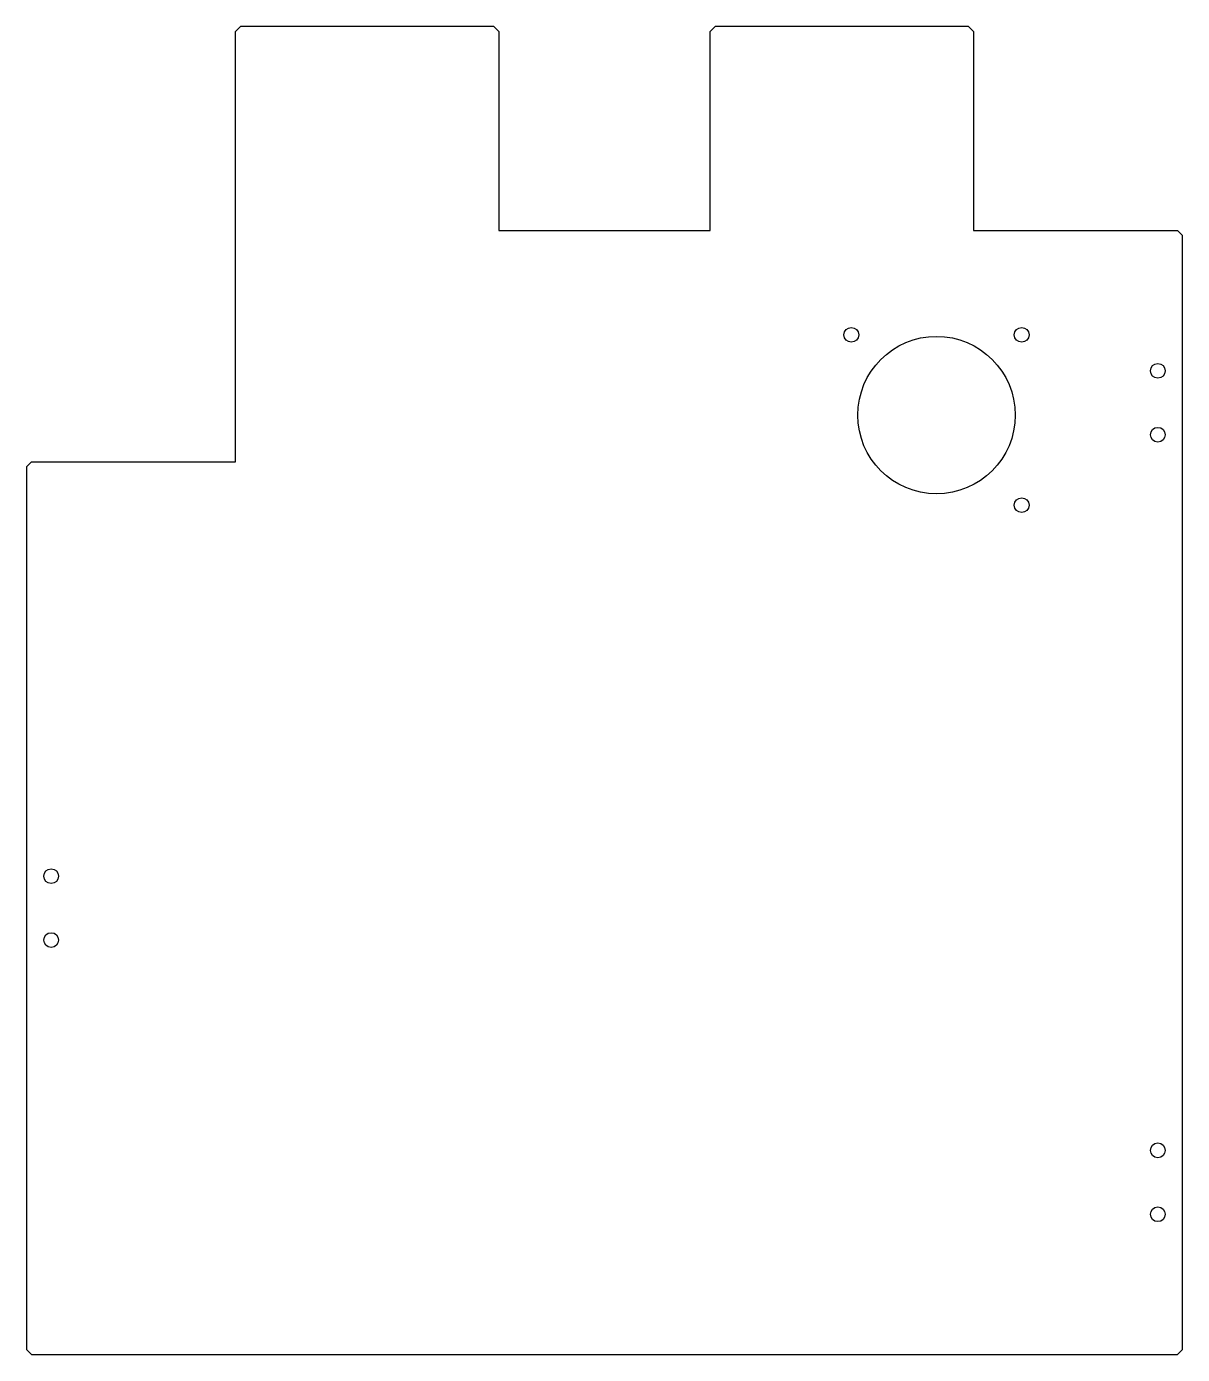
# Model space of a CAD drawing. Header units: millimetres. Extents: x -118 to 118, y -135 to 135.
import ezdxf

# ---------------------------------------------------------------- set-up
doc = ezdxf.new("R2010")
doc.units = ezdxf.units.MM

msp = doc.modelspace()

# ---------------------------------------------------------------- linework, layer by layer
at = {"color": 7, "linetype": 'Continuous', "lineweight": 25}
for p, q in [((-74, 135), (-75, 134)), ((-22.5, 135), (-74, 135)), ((-21.5, 134), (-22.5, 135)), ((22.5, 135), (21.5, 134)), ((74, 135), (22.5, 135)), ((75, 134), (74, 135)), ((-75, 46.5), (-75, 134)), ((-21.5, 134), (-21.5, 93.5)), ((21.5, 93.5), (21.5, 134)), ((75, 134), (75, 93.5)), ((-21.5, 93.5), (21.5, 93.5)), ((75, 93.5), (116.5, 93.5)), ((117.5, 92.5), (116.5, 93.5)), ((117.5, -134), (117.5, 92.5)), ((-116.5, 46.5), (-117.5, 45.5)), ((-116.5, 46.5), (-75, 46.5)), ((-117.5, 45.5), (-117.5, -134)), ((-117.5, -134), (-116.5, -135)), ((-116.5, -135), (116.5, -135)), ((116.5, -135), (117.5, -134))]:
    msp.add_line(p, q, dxfattribs=at)
for centre, radius in [((50.18, 72.32), 1.5), ((84.82, 72.32), 1.5), ((67.5, 56), 16), ((112.5, 65), 1.5), ((112.5, 52), 1.5), ((84.82, 37.68), 1.5), ((-112.5, -37.75), 1.5), ((-112.5, -50.75), 1.5), ((112.5, -93.5), 1.5), ((112.5, -106.5), 1.5)]:
    msp.add_circle(centre, radius, dxfattribs=at)

doc.saveas('drawing.dxf')
